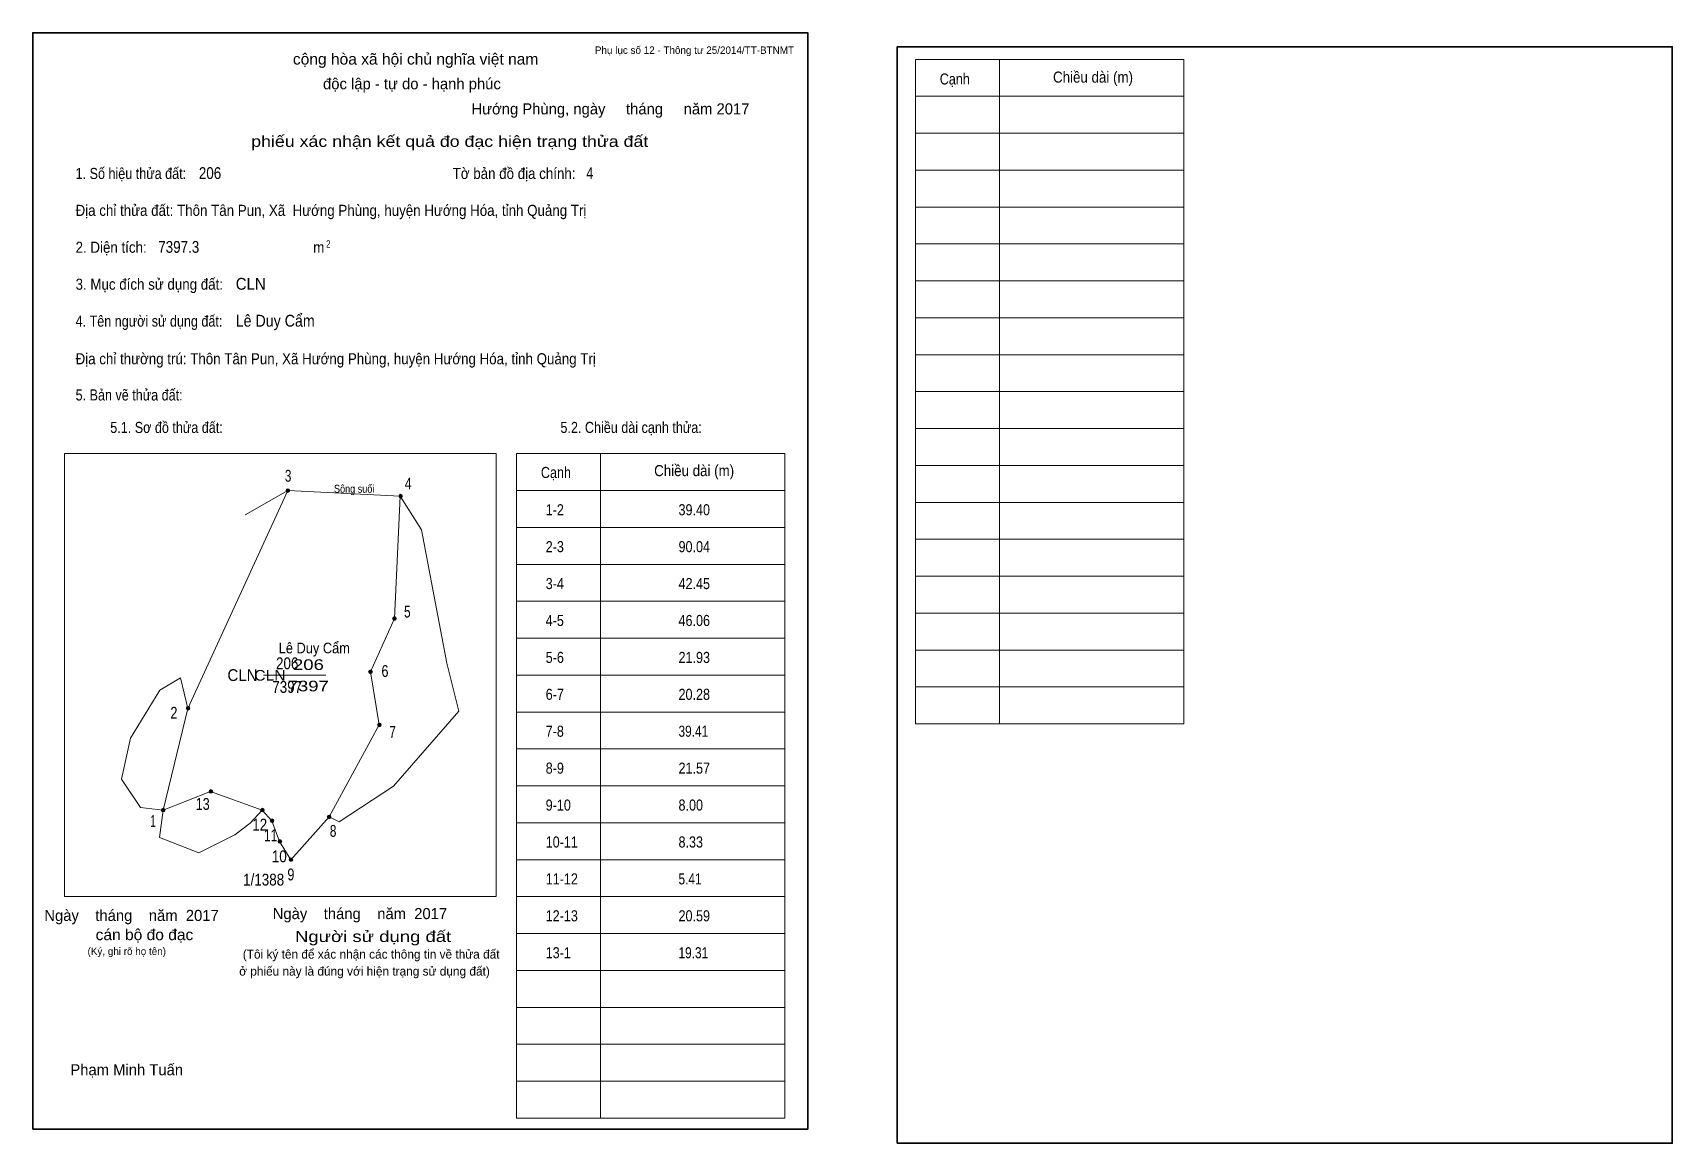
# Model space of a CAD drawing. Header units: centimetres. Extents: x 0 to 44.4, y -0.4 to 29.7.
import ezdxf
from ezdxf.enums import TextEntityAlignment as Align

# ---------------------------------------------------------------- set-up
doc = ezdxf.new("R2010")
doc.units = ezdxf.units.CM
doc.header["$LTSCALE"] = 0.12
for name, color, linetype, lineweight in [('13', 7, 'Continuous', 13), ('32', 7, 'Continuous', 13), ('33', 7, 'Continuous', 13), ('6', 7, 'Continuous', 13), ('63', 7, 'Continuous', 13)]:
    doc.layers.add(name, color=color, linetype=linetype, lineweight=lineweight)
for name, color, linetype in [('2', 7, 'Continuous'), ('3', 7, 'Continuous'), ('30', 7, 'Continuous'), ('34', 7, 'Continuous'), ('4', 7, 'Continuous'), ('5', 7, 'Continuous')]:
    doc.layers.add(name, color=color, linetype=linetype)

msp = doc.modelspace()

# ---------------------------------------------------------------- hatches: boundary and pattern name
at = {"layer": '32'}
for points in [[(6.9636, 17.3004, 1), (6.8636, 17.3004, 1)], [(10.0195, 17.149, 1), (9.9195, 17.149, 1)], [(9.8508, 13.8337, 1), (9.7508, 13.8337, 1)], [(9.2022, 12.3923, 1), (9.1022, 12.3923, 1)], [(4.258, 11.402, 1), (4.158, 11.402, 1)], [(9.4443, 10.9508, 1), (9.3443, 10.9508, 1)], [(4.8778, 9.149, 1), (4.7778, 9.149, 1)], [(3.5805, 8.6445, 1), (3.4805, 8.6445, 1)], [(6.2732, 8.6445, 1), (6.1732, 8.6445, 1)], [(8.08, 8.4593, 1), (7.98, 8.4593, 1)], [(6.5355, 8.3562, 1), (6.4355, 8.3562, 1)], [(6.7459, 7.7941, 1), (6.6459, 7.7941, 1)], [(7.0436, 7.3004, 1), (6.9436, 7.3004, 1)]]:
    msp.add_hatch(color=256, dxfattribs=at).paths.add_polyline_path(points)

# ---------------------------------------------------------------- linework, layer by layer
at = {"layer": '13'}
msp.add_line((6.96, 12.3), (7.94, 12.3), dxfattribs=at)
at = {"layer": '32'}
for centre in [(6.9136, 17.3004), (9.9695, 17.149), (9.8008, 13.8337), (9.1522, 12.3923), (4.208, 11.402), (9.3943, 10.9508), (4.8278, 9.149), (3.5305, 8.6445), (6.2232, 8.6445), (8.03, 8.4593), (6.4855, 8.3562), (6.6959, 7.7941), (6.9936, 7.3004)]:
    msp.add_circle(centre, 0.05, dxfattribs=at)
at = {"layer": '33'}
msp.add_line((6.25, 12.3), (7.53, 12.3), dxfattribs=at)
at = {"layer": '6'}
for p, q in [((5.76, 16.64), (6.91, 17.3)), ((9.96, 17.15), (6.91, 17.3)), ((4.2, 11.4), (4, 12.23)), ((8.3, 8.33), (8.03, 8.46))]:
    msp.add_line(p, q, dxfattribs=at)
for points in [[(6.91, 17.3), (4.2, 11.4), (3.53, 8.64)], [(8.03, 8.46), (9.39, 10.95), (9.15, 12.39), (9.8, 13.83), (9.96, 17.15)], [(8.3, 8.33), (9.78, 9.29), (11.55, 11.32), (11.22, 12.62), (10.53, 16.24), (9.96, 17.15)], [(3.53, 8.64), (2.92, 8.71), (2.4, 9.48), (2.65, 10.59), (3.44, 11.89), (4, 12.23)], [(3.53, 8.64), (4.82, 9.15), (6.22, 8.64)], [(4.5, 7.49), (3.43, 7.9), (3.53, 8.64)], [(6.22, 8.64), (5.89, 8.29), (5.48, 7.97), (4.5, 7.49)], [(6.22, 8.64), (6.48, 8.35), (6.69, 7.79)], [(8.03, 8.46), (6.99, 7.3), (6.69, 7.79)]]:
    msp.add_lwpolyline(points, dxfattribs=at)
at = {"layer": '63'}
for p, q in [((23.92, 28.98), (31.19, 28.98)), ((23.92, 10.98), (23.92, 28.98)), ((26.2, 10.98), (26.2, 28.98)), ((31.19, 10.98), (31.19, 28.98)), ((23.92, 27.98), (31.19, 27.98)), ((23.92, 26.98), (31.19, 26.98)), ((23.92, 25.98), (31.19, 25.98)), ((23.92, 24.98), (31.19, 24.98)), ((23.92, 23.98), (31.19, 23.98)), ((23.92, 22.98), (31.19, 22.98)), ((23.92, 21.98), (31.19, 21.98)), ((23.92, 20.98), (31.19, 20.98)), ((23.92, 19.98), (31.19, 19.98)), ((23.92, 18.98), (31.19, 18.98)), ((0.86, 18.3), (12.56, 18.3)), ((0.86, 6.3), (0.86, 18.3)), ((12.56, 6.3), (12.56, 18.3)), ((13.11, 18.3), (20.38, 18.3)), ((13.11, 0.3), (13.11, 18.3)), ((15.39, 0.3), (15.39, 18.3)), ((20.38, 0.3), (20.38, 18.3)), ((23.92, 17.98), (31.19, 17.98)), ((13.11, 17.3), (20.38, 17.3)), ((23.92, 16.98), (31.19, 16.98)), ((13.11, 16.3), (20.38, 16.3)), ((23.92, 15.98), (31.19, 15.98)), ((13.11, 15.3), (20.38, 15.3)), ((23.92, 14.98), (31.19, 14.98)), ((13.11, 14.3), (20.38, 14.3)), ((23.92, 13.98), (31.19, 13.98)), ((13.11, 13.3), (20.38, 13.3)), ((23.92, 12.98), (31.19, 12.98)), ((13.11, 12.3), (20.38, 12.3)), ((23.92, 11.98), (31.19, 11.98)), ((13.11, 11.3), (20.38, 11.3)), ((23.92, 10.98), (31.19, 10.98)), ((13.11, 10.3), (20.38, 10.3)), ((13.11, 9.3), (20.38, 9.3)), ((13.11, 8.3), (20.38, 8.3)), ((13.11, 7.3), (20.38, 7.3)), ((0.86, 6.3), (12.56, 6.3)), ((13.11, 6.3), (20.38, 6.3)), ((13.11, 5.3), (20.38, 5.3)), ((13.11, 4.3), (20.38, 4.3)), ((13.11, 3.3), (20.38, 3.3)), ((13.11, 2.3), (20.38, 2.3)), ((13.11, 1.3), (20.38, 1.3)), ((13.11, 0.3), (20.38, 0.3))]:
    msp.add_line(p, q, dxfattribs=at)
at = {"layer": '63', "lineweight": 35}
for points in [[(0, 0), (0, 29.7), (21, 29.7), (21, 0)], [(23.43, -0.38), (23.43, 29.32), (44.43, 29.32), (44.43, -0.38)]]:
    msp.add_lwpolyline(points, close=True, dxfattribs=at)

# ---------------------------------------------------------------- texts
at = {"layer": '2'}
for s, height, width, p in [('Sông suối', 0.2162, 0.85, (8.71, 17.24)), ('Lê Duy Cẩm', 0.2882, 0.9, (7.63, 12.89))]:
    msp.add_text(s, height=height, dxfattribs=dict(at, width=width)).set_placement(p, align=Align.CENTER)
at = {"layer": '3', "width": 1.1}
msp.add_text('CLN', height=0.2882, dxfattribs=at).set_placement((6.85, 12.15), align=Align.RIGHT)
at = {"layer": '30'}
for s, height, width, p in [('1-2', 0.3, 0.85, (13.9, 16.63)), ('39.40', 0.3, 0.85, (17.5, 16.63)), ('2-3', 0.3, 0.85, (13.9, 15.63)), ('90.04', 0.3, 0.85, (17.5, 15.63)), ('3-4', 0.3, 0.85, (13.9, 14.63)), ('42.45', 0.3, 0.85, (17.5, 14.63)), ('4-5', 0.3, 0.85, (13.9, 13.63)), ('46.06', 0.3, 0.85, (17.5, 13.63)), ('5-6', 0.3, 0.85, (13.9, 12.63)), ('21.93', 0.3, 0.85, (17.5, 12.63)), ('6-7', 0.3, 0.85, (13.9, 11.63)), ('20.28', 0.3, 0.85, (17.5, 11.63)), ('7-8', 0.3, 0.85, (13.9, 10.63)), ('39.41', 0.3, 0.8, (17.5, 10.63)), ('8-9', 0.3, 0.85, (13.9, 9.63)), ('21.57', 0.3, 0.85, (17.5, 9.63)), ('9-10', 0.3, 0.85, (13.9, 8.63)), ('8.00', 0.3, 0.85, (17.5, 8.63)), ('10-11', 0.3, 0.85, (13.9, 7.63)), ('8.33', 0.3, 0.85, (17.5, 7.63)), ('1/1388', 0.32, 0.85, (5.7, 6.6)), ('11-12', 0.3, 0.85, (13.9, 6.63)), ('5.41', 0.3, 0.8, (17.5, 6.63)), ('12-13', 0.3, 0.85, (13.9, 5.63)), ('20.59', 0.3, 0.85, (17.5, 5.63)), ('13-1', 0.3, 0.85, (13.9, 4.63)), ('19.31', 0.3, 0.8, (17.5, 4.63))]:
    msp.add_text(s, height=height, dxfattribs=dict(at, width=width)).set_placement(p)
at = {"layer": '32'}
for s, width, p in [('3', 0.75, (6.92, 17.54)), ('4', 0.8, (10.175, 17.33)), ('5', 0.75, (10.15, 13.86)), ('6', 0.8, (9.545, 12.25)), ('2', 0.8, (3.825, 11.12)), ('7', 0.75, (9.75, 10.6)), ('13', 0.8, (4.605, 8.65)), ('1', 0.65, (3.26, 8.19)), ('12', 0.85, (6.15, 8.09)), ('11', 0.75, (6.445, 7.8)), ('8', 0.75, (8.14, 7.92)), ('10', 0.85, (6.68, 7.23)), ('9', 0.8, (6.995, 6.74))]:
    msp.add_text(s, height=0.32, dxfattribs=dict(at, width=width)).set_placement(p, align=Align.CENTER)
at = {"layer": '33', "width": 0.95}
msp.add_text('CLN', height=0.32, dxfattribs=at).set_placement((6.09, 12.14), align=Align.RIGHT)
at = {"layer": '33', "width": 0.85}
for s, p in [('206', (6.895, 12.46)), ('7397', (6.895, 11.82))]:
    msp.add_text(s, height=0.32, dxfattribs=at).set_placement(p, align=Align.CENTER)
at = {"layer": '34'}
for s, width, p in [('206', 0.85, (4.5, 25.74)), ('4', 0.8, (15, 25.74)), ('7397.3', 0.85, (3.4, 23.74)), ('CLN', 0.95, (5.5, 22.74)), ('Lê Duy Cẩm', 0.9, (5.5, 21.74))]:
    msp.add_text(s, height=0.32, dxfattribs=dict(at, width=width)).set_placement(p)
at = {"layer": '4', "width": 1.3}
msp.add_text('206', height=0.2882, dxfattribs=at).set_placement((7.47, 12.44), align=Align.CENTER)
at = {"layer": '5', "width": 1.3}
msp.add_text('7397', height=0.2882, dxfattribs=at).set_placement((7.465, 11.86), align=Align.CENTER)
at = {"layer": '63'}
for s, height, p in [('Phụ lục số 12 - Thông tư 25/2014/TT-BTNMT', 0.2, (20.63, 29.13)), ('Ngày    tháng    năm  2017', 0.3, (5.04, 5.64)), ('Ngày    tháng    năm  2017', 0.3, (11.23, 5.69)), ('(Ký, ghi rõ họ tên)', 0.2, (3.61, 4.72))]:
    msp.add_text(s, height=height, dxfattribs=at).set_placement(p, align=Align.RIGHT)
at = {"layer": '63', "width": 1.05}
msp.add_text('cộng hòa xã hội chủ nghĩa việt nam', height=0.3, dxfattribs=at).set_placement((10.375, 28.84), align=Align.CENTER)
at = {"layer": '63'}
for s, height, p in [('độc lập - tự do - hạnh phúc', 0.3, (10.275, 28.17)), ('Hướng Phùng, ngày     tháng     năm 2017', 0.3, (15.655, 27.49)), ('(Tôi ký tên để xác nhận các thông tin về thửa đất ', 0.24, (9.215, 4.62)), ('ở phiếu này là đúng với hiện trạng sử dụng đất)', 0.24, (8.99, 4.16)), ('Phạm Minh Tuấn', 0.3, (2.545, 1.46))]:
    msp.add_text(s, height=height, dxfattribs=at).set_placement(p, align=Align.CENTER)
for s, height, width, p in [('Cạnh', 0.3, 0.85, (24.58, 28.3)), ('Chiều dài (m)', 0.3, 0.9, (27.65, 28.35)), ('1. Số hiệu thửa đất:', 0.3, 0.85, (1.16, 25.74)), ('Tờ bản đồ địa chính:', 0.3, 0.9, (11.38, 25.74)), ('Địa chỉ thửa đất: Thôn Tân Pun, Xã  Hướng Phùng, huyện Hướng Hóa, tỉnh Quảng Trị', 0.3, 0.9, (1.16, 24.74)), ('2. Diện tích:', 0.3, 0.9, (1.16, 23.74)), ('2', 0.2, 0.8, (7.95, 23.88)), ('m', 0.3, 0.9, (7.6, 23.74)), ('3. Mục đích sử dụng đất:', 0.3, 0.9, (1.16, 22.74)), ('4. Tên người sử dụng đất:', 0.3, 0.85, (1.16, 21.74)), ('Địa chỉ thường trú: Thôn Tân Pun, Xã Hướng Phùng, huyện Hướng Hóa, tỉnh Quảng Trị', 0.3, 0.9, (1.16, 20.72)), ('5. Bản vẽ thửa đất:', 0.3, 0.85, (1.16, 19.74)), ('5.1. Sơ đồ thửa đất:', 0.3, 0.85, (2.1, 18.86)), ('5.2. Chiều dài cạnh thửa:', 0.3, 0.85, (14.3, 18.86)), ('Cạnh', 0.3, 0.85, (13.77, 17.64)), ('Chiều dài (m)', 0.3, 0.9, (16.84, 17.69))]:
    msp.add_text(s, height=height, dxfattribs=dict(at, width=width)).set_placement(p)
for s, width, p in [('phiếu xác nhận kết quả đo đạc hiện trạng thửa đất', 1.2, (16.68, 26.61)), ('cán bộ đo đạc', 1.05, (4.35, 5.12)), ('Người sử dụng đất', 1.25, (11.34, 5.07))]:
    msp.add_text(s, height=0.3, dxfattribs=dict(at, width=width)).set_placement(p, align=Align.RIGHT)

doc.saveas('drawing.dxf')
